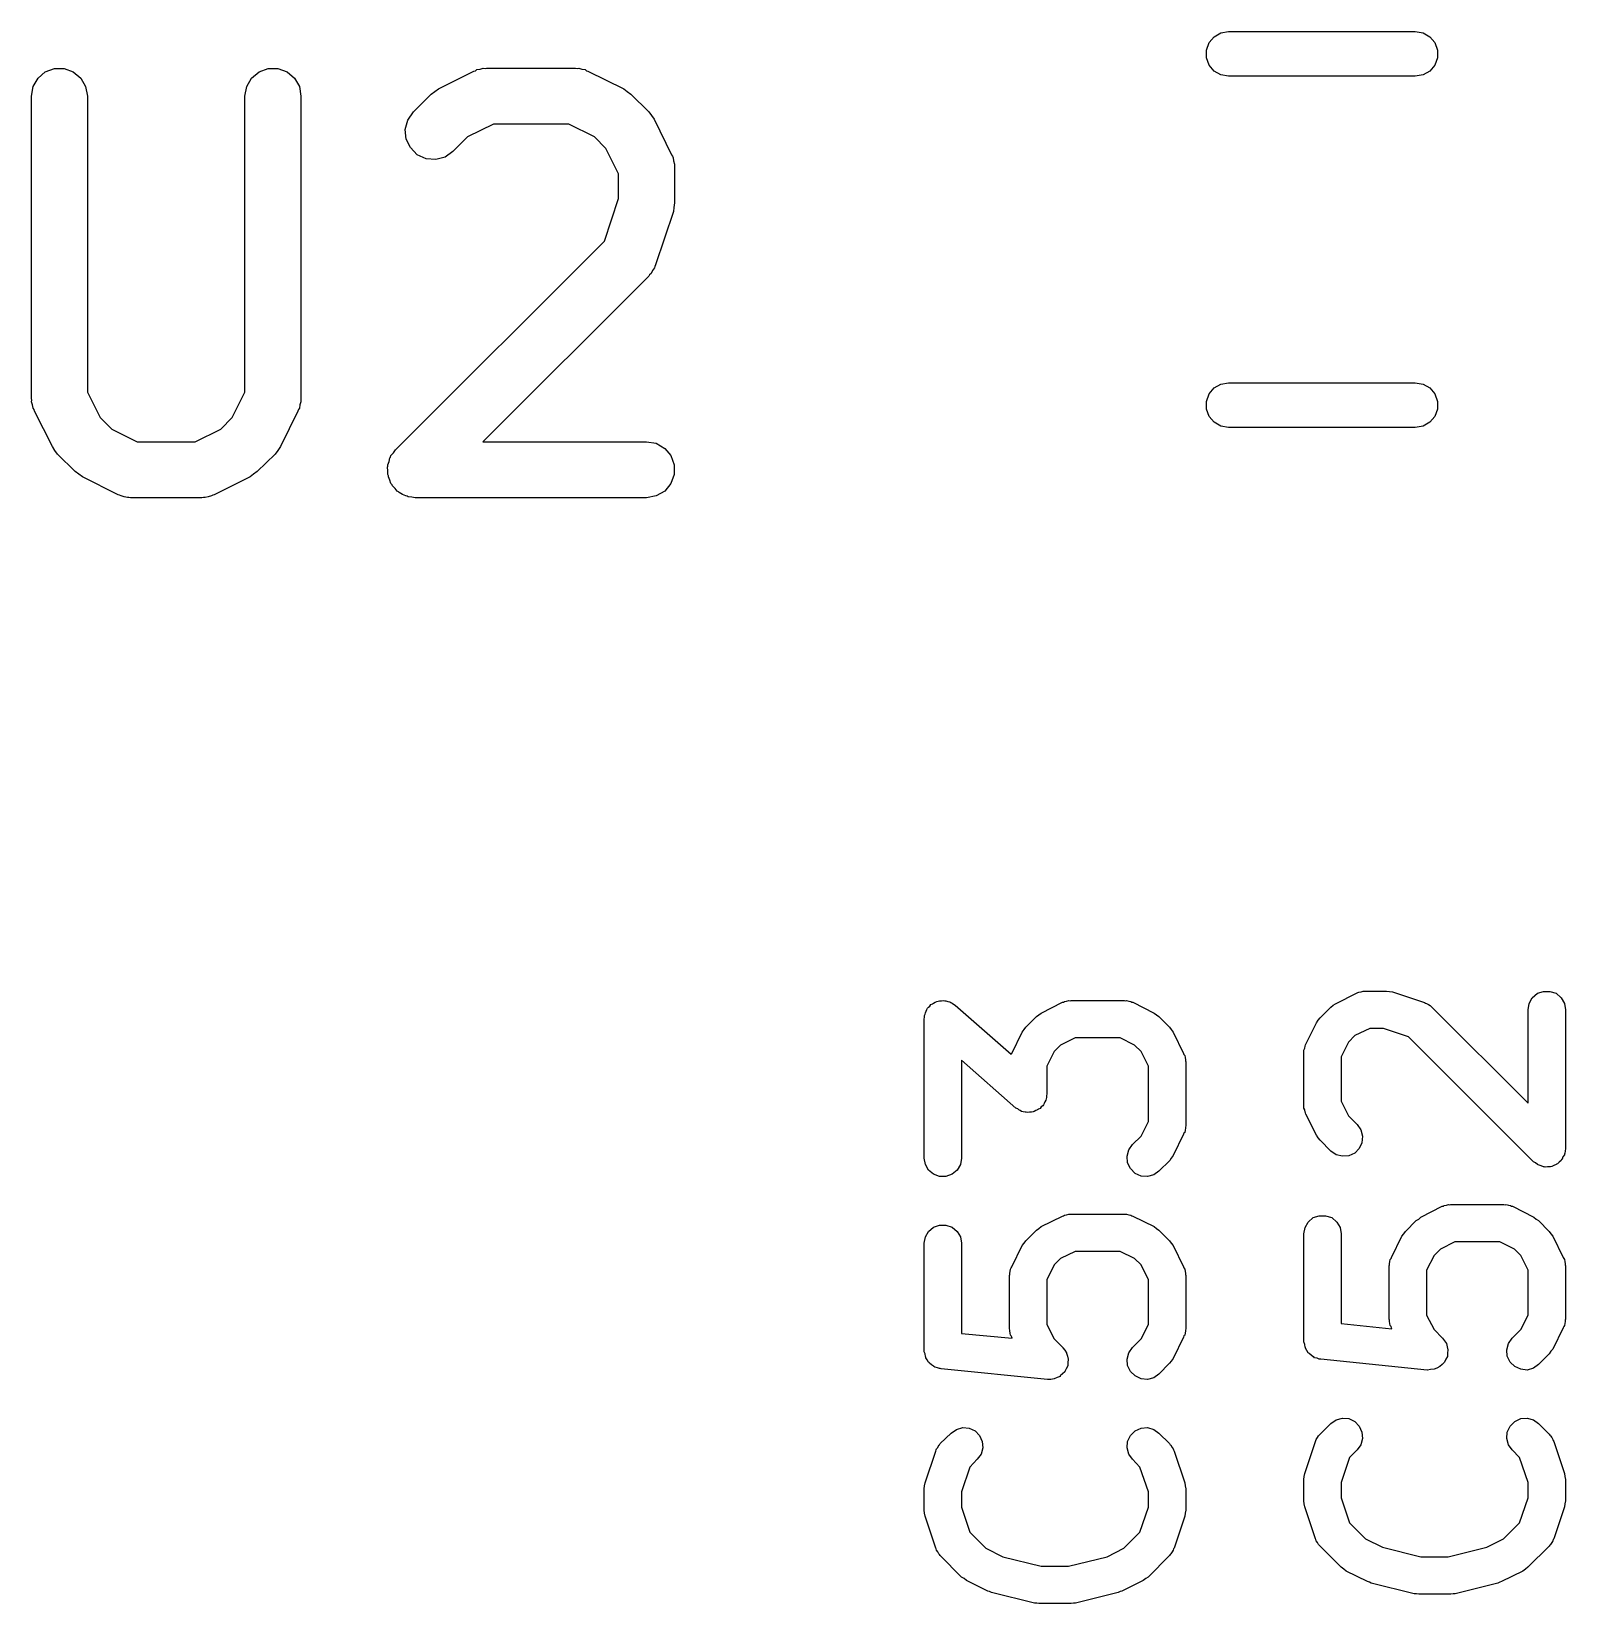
# Model space of a CAD drawing. Extents: x 83.4 to 168.1, y -157.3 to -85.4.
# Drawn here: x 121.384 to 125.489, y -115.226 to -111.019 of the extents above; entities that cross this region are included whole.
import ezdxf

# ---------------------------------------------------------------- set-up
doc = ezdxf.new("R2010")
doc.units = 0
doc.header["$MEASUREMENT"] = 0
doc.layers.add('BLACK', color=7, linetype='CONTINUOUS')

msp = doc.modelspace()

# ---------------------------------------------------------------- linework, layer by layer
at = {"layer": 'Black'}
for p, q in [((124.567, -111.023), (124.587, -111.019)), ((124.587, -111.019), (125.087, -111.019)), ((125.087, -111.019), (125.108, -111.023)), ((124.528, -111.069), (124.535, -111.049)), ((124.535, -111.049), (124.549, -111.033)), ((124.549, -111.033), (124.567, -111.023)), ((125.108, -111.023), (125.126, -111.033)), ((125.126, -111.033), (125.139, -111.049)), ((125.139, -111.049), (125.146, -111.069)), ((124.528, -111.09), (124.528, -111.069)), ((124.535, -111.109), (124.528, -111.09)), ((125.146, -111.09), (125.139, -111.109)), ((125.146, -111.069), (125.146, -111.09)), ((121.389, -111.166), (121.402, -111.144)), ((121.402, -111.144), (121.421, -111.127)), ((121.421, -111.127), (121.446, -111.118)), ((121.446, -111.118), (121.472, -111.118)), ((121.472, -111.118), (121.496, -111.127)), ((121.496, -111.127), (121.516, -111.144)), ((121.516, -111.144), (121.529, -111.166)), ((121.96, -111.166), (121.973, -111.144)), ((121.973, -111.144), (121.993, -111.127)), ((121.993, -111.127), (122.017, -111.118)), ((122.017, -111.118), (122.043, -111.118)), ((122.043, -111.118), (122.068, -111.127)), ((122.068, -111.127), (122.088, -111.144)), ((122.088, -111.144), (122.101, -111.166)), ((122.473, -111.173), (122.568, -111.125)), ((122.568, -111.125), (122.572, -111.124)), ((122.572, -111.124), (122.576, -111.121)), ((122.576, -111.121), (122.585, -111.12)), ((122.585, -111.12), (122.593, -111.117)), ((122.593, -111.117), (122.598, -111.118)), ((122.598, -111.118), (122.602, -111.117)), ((122.602, -111.117), (122.84, -111.117)), ((122.84, -111.117), (122.844, -111.118)), ((122.844, -111.118), (122.849, -111.117)), ((122.849, -111.117), (122.857, -111.12)), ((122.857, -111.12), (122.866, -111.121)), ((122.866, -111.121), (122.869, -111.124)), ((122.869, -111.124), (122.873, -111.125)), ((122.873, -111.125), (122.969, -111.173)), ((124.549, -111.125), (124.535, -111.109)), ((124.567, -111.135), (124.549, -111.125)), ((124.587, -111.139), (124.567, -111.135)), ((125.087, -111.139), (124.587, -111.139)), ((125.108, -111.135), (125.087, -111.139)), ((125.126, -111.125), (125.108, -111.135)), ((125.139, -111.109), (125.126, -111.125)), ((121.384, -111.192), (121.389, -111.166)), ((121.529, -111.166), (121.534, -111.192)), ((121.955, -111.192), (121.96, -111.166)), ((122.101, -111.166), (122.105, -111.192)), ((122.406, -111.234), (122.454, -111.187)), ((122.454, -111.187), (122.463, -111.18)), ((122.463, -111.18), (122.473, -111.173)), ((122.969, -111.173), (122.978, -111.18)), ((122.978, -111.18), (122.988, -111.187)), ((122.988, -111.187), (123.036, -111.234)), ((121.384, -112.001), (121.384, -111.192)), ((121.534, -111.192), (121.534, -111.984)), ((121.955, -111.984), (121.955, -111.192)), ((122.105, -111.192), (122.105, -112.001)), ((122.384, -111.281), (122.391, -111.256)), ((122.391, -111.256), (122.406, -111.234)), ((122.62, -111.267), (122.551, -111.301)), ((122.822, -111.267), (122.62, -111.267)), ((122.891, -111.301), (122.822, -111.267)), ((123.036, -111.234), (123.043, -111.244)), ((123.043, -111.244), (123.05, -111.254)), ((123.05, -111.254), (123.097, -111.349)), ((122.387, -111.307), (122.384, -111.281)), ((122.398, -111.33), (122.387, -111.307)), ((122.551, -111.301), (122.512, -111.34)), ((122.921, -111.332), (122.891, -111.301)), ((122.416, -111.349), (122.398, -111.33)), ((122.44, -111.36), (122.416, -111.349)), ((122.491, -111.355), (122.466, -111.362)), ((122.512, -111.34), (122.491, -111.355)), ((122.955, -111.4), (122.921, -111.332)), ((123.097, -111.349), (123.099, -111.353)), ((123.099, -111.353), (123.101, -111.357)), ((123.101, -111.357), (123.102, -111.365)), ((122.466, -111.362), (122.44, -111.36)), ((122.955, -111.466), (122.955, -111.4)), ((123.102, -111.365), (123.105, -111.374)), ((123.105, -111.374), (123.105, -111.378)), ((123.105, -111.378), (123.105, -111.382)), ((123.105, -111.382), (123.105, -111.478)), ((122.917, -111.58), (122.955, -111.466)), ((123.105, -111.478), (123.103, -111.49)), ((123.102, -111.501), (123.054, -111.644)), ((123.103, -111.49), (123.102, -111.501)), ((122.358, -112.139), (122.917, -111.58)), ((123.051, -111.652), (123.046, -111.659)), ((123.052, -111.648), (123.051, -111.652)), ((123.054, -111.644), (123.052, -111.648)), ((123.036, -111.674), (122.592, -112.117)), ((123.038, -111.67), (123.036, -111.674)), ((123.042, -111.667), (123.038, -111.67)), ((123.046, -111.659), (123.042, -111.667)), ((121.534, -111.984), (121.568, -112.052)), ((121.921, -112.052), (121.955, -111.984)), ((124.528, -112.009), (124.535, -111.989)), ((124.535, -111.989), (124.549, -111.973)), ((124.549, -111.973), (124.567, -111.963)), ((124.567, -111.963), (124.587, -111.959)), ((124.587, -111.959), (125.087, -111.959)), ((125.087, -111.959), (125.108, -111.963)), ((125.108, -111.963), (125.126, -111.973)), ((125.126, -111.973), (125.139, -111.989)), ((125.139, -111.989), (125.146, -112.009)), ((121.385, -112.006), (121.384, -112.001)), ((121.384, -112.01), (121.385, -112.006)), ((121.387, -112.018), (121.384, -112.01)), ((121.389, -112.027), (121.387, -112.018)), ((121.391, -112.031), (121.389, -112.027)), ((121.392, -112.035), (121.391, -112.031)), ((122.099, -112.031), (122.097, -112.035)), ((122.101, -112.027), (122.099, -112.031)), ((122.102, -112.018), (122.101, -112.027)), ((122.105, -112.01), (122.102, -112.018)), ((122.105, -112.001), (122.105, -112.006)), ((122.105, -112.006), (122.105, -112.01)), ((124.528, -112.03), (124.528, -112.009)), ((124.535, -112.049), (124.528, -112.03)), ((125.146, -112.03), (125.139, -112.049)), ((125.146, -112.009), (125.146, -112.03)), ((121.44, -112.13), (121.392, -112.035)), ((121.568, -112.052), (121.599, -112.083)), ((121.891, -112.083), (121.921, -112.052)), ((122.097, -112.035), (122.05, -112.13)), ((124.549, -112.065), (124.535, -112.049)), ((124.567, -112.075), (124.549, -112.065)), ((125.126, -112.065), (125.108, -112.075)), ((125.139, -112.049), (125.126, -112.065)), ((121.599, -112.083), (121.667, -112.117)), ((121.822, -112.117), (121.891, -112.083)), ((124.587, -112.079), (124.567, -112.075)), ((125.087, -112.079), (124.587, -112.079)), ((125.108, -112.075), (125.087, -112.079)), ((121.447, -112.14), (121.44, -112.13)), ((121.454, -112.15), (121.447, -112.14)), ((121.501, -112.197), (121.454, -112.15)), ((121.667, -112.117), (121.822, -112.117)), ((122.036, -112.15), (121.988, -112.197)), ((122.043, -112.14), (122.036, -112.15)), ((122.05, -112.13), (122.043, -112.14)), ((122.343, -112.16), (122.345, -112.158)), ((122.345, -112.158), (122.346, -112.154)), ((122.346, -112.154), (122.353, -112.147)), ((122.353, -112.147), (122.358, -112.139)), ((122.592, -112.117), (123.03, -112.117)), ((123.03, -112.117), (123.056, -112.121)), ((123.056, -112.121), (123.079, -112.135)), ((123.079, -112.135), (123.095, -112.154)), ((123.095, -112.154), (123.104, -112.179)), ((121.511, -112.204), (121.501, -112.197)), ((121.988, -112.197), (121.978, -112.204)), ((122.337, -112.185), (122.338, -112.182)), ((122.338, -112.195), (122.337, -112.185)), ((122.338, -112.179), (122.341, -112.17)), ((122.338, -112.182), (122.338, -112.179)), ((122.338, -112.205), (122.338, -112.195)), ((122.341, -112.17), (122.343, -112.16)), ((123.104, -112.179), (123.104, -112.205)), ((121.521, -112.211), (121.511, -112.204)), ((121.616, -112.259), (121.521, -112.211)), ((121.969, -112.211), (121.873, -112.259)), ((121.978, -112.204), (121.969, -112.211)), ((122.339, -112.208), (122.338, -112.205)), ((122.339, -112.211), (122.339, -112.208)), ((122.343, -112.22), (122.339, -112.211)), ((122.346, -112.229), (122.343, -112.22)), ((122.349, -112.232), (122.346, -112.229)), ((122.35, -112.235), (122.349, -112.232)), ((122.357, -112.242), (122.35, -112.235)), ((122.363, -112.249), (122.357, -112.242)), ((123.095, -112.229), (123.079, -112.249)), ((123.104, -112.205), (123.095, -112.229)), ((121.62, -112.26), (121.616, -112.259)), ((121.624, -112.262), (121.62, -112.26)), ((121.632, -112.264), (121.624, -112.262)), ((121.641, -112.266), (121.632, -112.264)), ((121.645, -112.266), (121.641, -112.266)), ((121.649, -112.267), (121.645, -112.266)), ((121.84, -112.267), (121.649, -112.267)), ((121.844, -112.266), (121.84, -112.267)), ((121.849, -112.266), (121.844, -112.266)), ((121.857, -112.264), (121.849, -112.266)), ((121.866, -112.262), (121.857, -112.264)), ((121.869, -112.26), (121.866, -112.262)), ((121.873, -112.259), (121.869, -112.26)), ((122.366, -112.251), (122.363, -112.249)), ((122.368, -112.253), (122.366, -112.251)), ((122.377, -112.258), (122.368, -112.253)), ((122.386, -112.262), (122.377, -112.258)), ((122.389, -112.263), (122.386, -112.262)), ((122.392, -112.264), (122.389, -112.263)), ((122.402, -112.265), (122.392, -112.264)), ((122.411, -112.267), (122.402, -112.265)), ((123.03, -112.267), (122.411, -112.267)), ((123.056, -112.262), (123.03, -112.267)), ((123.079, -112.249), (123.056, -112.262)), ((124.942, -113.589), (124.947, -113.587)), ((124.947, -113.587), (124.95, -113.587)), ((124.95, -113.587), (124.953, -113.587)), ((124.953, -113.587), (125.01, -113.587)), ((125.01, -113.587), (125.018, -113.588)), ((125.018, -113.588), (125.026, -113.589)), ((125.414, -113.593), (125.43, -113.588)), ((125.43, -113.588), (125.447, -113.588)), ((125.447, -113.588), (125.464, -113.593)), ((123.782, -113.633), (123.784, -113.63)), ((123.784, -113.63), (123.788, -113.627)), ((123.788, -113.627), (123.791, -113.623)), ((123.791, -113.623), (123.795, -113.621)), ((123.795, -113.621), (123.798, -113.619)), ((123.798, -113.619), (123.802, -113.617)), ((123.802, -113.617), (123.807, -113.615)), ((123.807, -113.615), (123.81, -113.614)), ((123.81, -113.614), (123.814, -113.613)), ((123.814, -113.613), (123.819, -113.613)), ((123.819, -113.613), (123.824, -113.612)), ((123.824, -113.612), (123.828, -113.613)), ((123.828, -113.613), (123.831, -113.613)), ((123.831, -113.613), (123.836, -113.615)), ((123.836, -113.615), (123.841, -113.616)), ((123.841, -113.616), (123.844, -113.618)), ((123.844, -113.618), (123.848, -113.619)), ((123.848, -113.619), (123.851, -113.622)), ((123.851, -113.622), (123.856, -113.625)), ((123.856, -113.625), (124.006, -113.756)), ((124.086, -113.646), (124.143, -113.617)), ((124.143, -113.617), (124.146, -113.617)), ((124.146, -113.617), (124.148, -113.615)), ((124.148, -113.615), (124.154, -113.614)), ((124.154, -113.614), (124.16, -113.612)), ((124.16, -113.612), (124.163, -113.613)), ((124.163, -113.613), (124.166, -113.612)), ((124.166, -113.612), (124.308, -113.612)), ((124.308, -113.612), (124.311, -113.613)), ((124.311, -113.613), (124.314, -113.612)), ((124.314, -113.612), (124.32, -113.614)), ((124.32, -113.614), (124.326, -113.615)), ((124.326, -113.615), (124.328, -113.617)), ((124.328, -113.617), (124.331, -113.617)), ((124.331, -113.617), (124.388, -113.646)), ((124.832, -113.659), (124.861, -113.63)), ((124.861, -113.63), (124.867, -113.625)), ((124.867, -113.625), (124.873, -113.621)), ((124.873, -113.621), (124.931, -113.592)), ((124.931, -113.592), (124.933, -113.591)), ((124.933, -113.591), (124.936, -113.59)), ((124.936, -113.59), (124.942, -113.589)), ((125.026, -113.589), (125.112, -113.618)), ((125.112, -113.618), (125.114, -113.619)), ((125.114, -113.619), (125.117, -113.62)), ((125.117, -113.62), (125.122, -113.623)), ((125.122, -113.623), (125.127, -113.626)), ((125.127, -113.626), (125.129, -113.628)), ((125.129, -113.628), (125.131, -113.63)), ((125.131, -113.63), (125.389, -113.887)), ((125.389, -113.637), (125.392, -113.62)), ((125.392, -113.62), (125.4, -113.605)), ((125.4, -113.605), (125.414, -113.593)), ((125.464, -113.593), (125.477, -113.605)), ((125.477, -113.605), (125.486, -113.62)), ((125.486, -113.62), (125.489, -113.637)), ((123.773, -113.662), (123.774, -113.657)), ((123.773, -114.034), (123.773, -113.662)), ((123.774, -113.652), (123.775, -113.649)), ((123.774, -113.657), (123.774, -113.652)), ((123.775, -113.649), (123.776, -113.645)), ((123.776, -113.645), (123.778, -113.641)), ((123.778, -113.641), (123.78, -113.636)), ((123.78, -113.636), (123.782, -113.633)), ((124.045, -113.684), (124.073, -113.655)), ((124.073, -113.655), (124.08, -113.651)), ((124.08, -113.651), (124.086, -113.646)), ((124.388, -113.646), (124.394, -113.651)), ((124.394, -113.651), (124.401, -113.655)), ((124.401, -113.655), (124.429, -113.684)), ((124.794, -113.729), (124.823, -113.672)), ((124.823, -113.672), (124.827, -113.665)), ((124.827, -113.665), (124.832, -113.659)), ((125.389, -113.887), (125.389, -113.637)), ((125.489, -113.637), (125.489, -114.008)), ((124.007, -113.754), (124.035, -113.697)), ((124.035, -113.697), (124.04, -113.69)), ((124.04, -113.69), (124.045, -113.684)), ((124.177, -113.712), (124.138, -113.732)), ((124.297, -113.712), (124.177, -113.712)), ((124.336, -113.732), (124.297, -113.712)), ((124.429, -113.684), (124.434, -113.69)), ((124.434, -113.69), (124.439, -113.697)), ((124.439, -113.697), (124.467, -113.754)), ((124.925, -113.706), (124.908, -113.724)), ((124.965, -113.687), (124.925, -113.706)), ((125.002, -113.687), (124.965, -113.687)), ((125.069, -113.709), (125.002, -113.687)), ((125.403, -114.044), (125.069, -113.709)), ((124.006, -113.756), (124.007, -113.754)), ((124.121, -113.749), (124.101, -113.788)), ((124.138, -113.732), (124.121, -113.749)), ((124.353, -113.749), (124.336, -113.732)), ((124.373, -113.788), (124.353, -113.749)), ((124.467, -113.754), (124.468, -113.757)), ((124.468, -113.757), (124.47, -113.759)), ((124.789, -113.745), (124.791, -113.74)), ((124.789, -113.748), (124.789, -113.745)), ((124.789, -113.751), (124.789, -113.748)), ((124.789, -113.894), (124.789, -113.751)), ((124.791, -113.74), (124.792, -113.734)), ((124.792, -113.734), (124.793, -113.731)), ((124.793, -113.731), (124.794, -113.729)), ((124.908, -113.724), (124.889, -113.763)), ((124.018, -113.9), (123.873, -113.772)), ((123.873, -113.772), (123.873, -114.034)), ((124.101, -113.788), (124.101, -113.862)), ((124.373, -113.936), (124.373, -113.788)), ((124.47, -113.759), (124.471, -113.765)), ((124.471, -113.765), (124.472, -113.771)), ((124.472, -113.771), (124.472, -113.774)), ((124.472, -113.774), (124.473, -113.776)), ((124.473, -113.776), (124.473, -113.948)), ((124.889, -113.763), (124.889, -113.882)), ((124.096, -113.883), (124.094, -113.888)), ((124.098, -113.879), (124.096, -113.883)), ((124.099, -113.875), (124.098, -113.879)), ((124.1, -113.872), (124.099, -113.875)), ((124.101, -113.862), (124.1, -113.867)), ((124.1, -113.867), (124.1, -113.872)), ((124.889, -113.882), (124.908, -113.921)), ((124.023, -113.902), (124.018, -113.9)), ((124.026, -113.905), (124.023, -113.902)), ((124.03, -113.907), (124.026, -113.905)), ((124.033, -113.909), (124.03, -113.907)), ((124.038, -113.91), (124.033, -113.909)), ((124.043, -113.911), (124.038, -113.91)), ((124.046, -113.911), (124.043, -113.911)), ((124.05, -113.912), (124.046, -113.911)), ((124.055, -113.911), (124.05, -113.912)), ((124.06, -113.911), (124.055, -113.911)), ((124.064, -113.91), (124.06, -113.911)), ((124.067, -113.909), (124.064, -113.91)), ((124.072, -113.907), (124.067, -113.909)), ((124.076, -113.905), (124.072, -113.907)), ((124.079, -113.903), (124.076, -113.905)), ((124.083, -113.901), (124.079, -113.903)), ((124.086, -113.897), (124.083, -113.901)), ((124.09, -113.894), (124.086, -113.897)), ((124.092, -113.891), (124.09, -113.894)), ((124.094, -113.888), (124.092, -113.891)), ((124.789, -113.897), (124.789, -113.894)), ((124.789, -113.9), (124.789, -113.897)), ((124.791, -113.905), (124.789, -113.9)), ((124.792, -113.911), (124.791, -113.905)), ((124.793, -113.913), (124.792, -113.911)), ((124.794, -113.916), (124.793, -113.913)), ((124.823, -113.973), (124.794, -113.916)), ((124.908, -113.921), (124.931, -113.944)), ((124.353, -113.975), (124.373, -113.936)), ((124.468, -113.967), (124.467, -113.97)), ((124.47, -113.965), (124.468, -113.967)), ((124.471, -113.959), (124.47, -113.965)), ((124.472, -113.954), (124.471, -113.959)), ((124.473, -113.948), (124.472, -113.951)), ((124.472, -113.951), (124.472, -113.954)), ((124.931, -113.944), (124.941, -113.958)), ((124.941, -113.958), (124.946, -113.975)), ((124.32, -114.012), (124.33, -113.998)), ((124.33, -113.998), (124.353, -113.975)), ((124.467, -113.97), (124.439, -114.027)), ((124.827, -113.98), (124.823, -113.973)), ((124.832, -113.986), (124.827, -113.98)), ((124.861, -114.015), (124.832, -113.986)), ((124.937, -114.008), (124.925, -114.021)), ((124.944, -113.993), (124.937, -114.008)), ((124.946, -113.975), (124.944, -113.993)), ((125.489, -114.008), (125.488, -114.015)), ((123.776, -114.051), (123.773, -114.034)), ((123.784, -114.066), (123.776, -114.051)), ((123.87, -114.051), (123.861, -114.066)), ((123.873, -114.034), (123.87, -114.051)), ((124.316, -114.029), (124.32, -114.012)), ((124.317, -114.047), (124.316, -114.029)), ((124.325, -114.062), (124.317, -114.047)), ((124.43, -114.04), (124.401, -114.069)), ((124.434, -114.034), (124.43, -114.04)), ((124.439, -114.027), (124.434, -114.034)), ((124.875, -114.025), (124.861, -114.015)), ((124.892, -114.029), (124.875, -114.025)), ((124.909, -114.028), (124.892, -114.029)), ((124.925, -114.021), (124.909, -114.028)), ((125.409, -114.047), (125.403, -114.044)), ((125.414, -114.051), (125.409, -114.047)), ((125.416, -114.052), (125.414, -114.051)), ((125.464, -114.051), (125.458, -114.054)), ((125.465, -114.05), (125.464, -114.051)), ((125.467, -114.049), (125.465, -114.05)), ((125.472, -114.045), (125.467, -114.049)), ((125.477, -114.04), (125.472, -114.045)), ((125.478, -114.038), (125.477, -114.04)), ((125.48, -114.037), (125.478, -114.038)), ((125.482, -114.031), (125.48, -114.037)), ((125.486, -114.025), (125.482, -114.031)), ((125.487, -114.021), (125.486, -114.023)), ((125.486, -114.023), (125.486, -114.025)), ((125.488, -114.015), (125.487, -114.021)), ((123.798, -114.077), (123.784, -114.066)), ((123.814, -114.083), (123.798, -114.077)), ((123.831, -114.083), (123.814, -114.083)), ((123.848, -114.077), (123.831, -114.083)), ((123.861, -114.066), (123.848, -114.077)), ((124.337, -114.075), (124.325, -114.062)), ((124.353, -114.082), (124.337, -114.075)), ((124.37, -114.083), (124.353, -114.082)), ((124.387, -114.079), (124.37, -114.083)), ((124.401, -114.069), (124.387, -114.079)), ((125.418, -114.053), (125.416, -114.052)), ((125.424, -114.055), (125.418, -114.053)), ((125.43, -114.057), (125.424, -114.055)), ((125.432, -114.057), (125.43, -114.057)), ((125.434, -114.058), (125.432, -114.057)), ((125.441, -114.057), (125.434, -114.058)), ((125.447, -114.057), (125.441, -114.057)), ((125.449, -114.057), (125.447, -114.057)), ((125.452, -114.056), (125.449, -114.057)), ((125.458, -114.054), (125.452, -114.056)), ((125.102, -114.192), (125.159, -114.163)), ((125.159, -114.163), (125.162, -114.163)), ((125.162, -114.163), (125.164, -114.161)), ((125.164, -114.161), (125.17, -114.16)), ((125.17, -114.16), (125.176, -114.158)), ((125.176, -114.158), (125.179, -114.159)), ((125.179, -114.159), (125.182, -114.158)), ((125.182, -114.158), (125.324, -114.158)), ((125.324, -114.158), (125.327, -114.159)), ((125.327, -114.159), (125.33, -114.158)), ((125.33, -114.158), (125.336, -114.16)), ((125.336, -114.16), (125.342, -114.161)), ((125.342, -114.161), (125.344, -114.163)), ((125.344, -114.163), (125.347, -114.163)), ((125.347, -114.163), (125.404, -114.192)), ((123.784, -114.23), (123.798, -114.219)), ((123.798, -114.219), (123.814, -114.213)), ((123.814, -114.213), (123.831, -114.213)), ((123.831, -114.213), (123.848, -114.219)), ((123.848, -114.219), (123.861, -114.23)), ((124.08, -114.222), (124.086, -114.217)), ((124.086, -114.217), (124.143, -114.189)), ((124.143, -114.189), (124.146, -114.188)), ((124.146, -114.188), (124.148, -114.187)), ((124.148, -114.187), (124.154, -114.186)), ((124.154, -114.186), (124.16, -114.184)), ((124.16, -114.184), (124.163, -114.184)), ((124.163, -114.184), (124.166, -114.184)), ((124.166, -114.184), (124.308, -114.184)), ((124.308, -114.184), (124.311, -114.184)), ((124.311, -114.184), (124.314, -114.184)), ((124.314, -114.184), (124.32, -114.186)), ((124.32, -114.186), (124.326, -114.187)), ((124.326, -114.187), (124.328, -114.188)), ((124.328, -114.188), (124.331, -114.189)), ((124.331, -114.189), (124.388, -114.217)), ((124.388, -114.217), (124.394, -114.222)), ((124.789, -114.237), (124.792, -114.22)), ((124.792, -114.22), (124.8, -114.205)), ((124.8, -114.205), (124.814, -114.193)), ((124.814, -114.193), (124.83, -114.188)), ((124.83, -114.188), (124.847, -114.188)), ((124.847, -114.188), (124.864, -114.193)), ((124.864, -114.193), (124.877, -114.205)), ((124.877, -114.205), (124.886, -114.22)), ((124.886, -114.22), (124.889, -114.237)), ((125.061, -114.23), (125.089, -114.201)), ((125.089, -114.201), (125.096, -114.197)), ((125.096, -114.197), (125.102, -114.192)), ((125.404, -114.192), (125.41, -114.197)), ((125.41, -114.197), (125.417, -114.201)), ((125.417, -114.201), (125.445, -114.23)), ((123.773, -114.262), (123.776, -114.245)), ((123.773, -114.548), (123.773, -114.262)), ((123.776, -114.245), (123.784, -114.23)), ((123.861, -114.23), (123.87, -114.245)), ((123.87, -114.245), (123.873, -114.262)), ((123.873, -114.262), (123.873, -114.503)), ((124.035, -114.268), (124.04, -114.262)), ((124.04, -114.262), (124.045, -114.255)), ((124.045, -114.255), (124.073, -114.227)), ((124.073, -114.227), (124.08, -114.222)), ((124.394, -114.222), (124.401, -114.227)), ((124.401, -114.227), (124.429, -114.255)), ((124.429, -114.255), (124.434, -114.262)), ((124.434, -114.262), (124.439, -114.268)), ((124.789, -114.522), (124.789, -114.237)), ((124.889, -114.237), (124.889, -114.477)), ((125.023, -114.3), (125.051, -114.243)), ((125.051, -114.243), (125.056, -114.237)), ((125.056, -114.237), (125.061, -114.23)), ((125.193, -114.258), (125.154, -114.278)), ((125.313, -114.258), (125.193, -114.258)), ((125.352, -114.278), (125.313, -114.258)), ((125.445, -114.23), (125.45, -114.237)), ((125.45, -114.237), (125.455, -114.243)), ((125.455, -114.243), (125.483, -114.3)), ((124.007, -114.325), (124.035, -114.268)), ((124.138, -114.303), (124.121, -114.32)), ((124.177, -114.284), (124.138, -114.303)), ((124.297, -114.284), (124.177, -114.284)), ((124.336, -114.303), (124.297, -114.284)), ((124.353, -114.32), (124.336, -114.303)), ((124.439, -114.268), (124.467, -114.325)), ((125.02, -114.305), (125.022, -114.303)), ((125.022, -114.303), (125.023, -114.3)), ((125.137, -114.295), (125.117, -114.334)), ((125.154, -114.278), (125.137, -114.295)), ((125.369, -114.295), (125.352, -114.278)), ((125.389, -114.334), (125.369, -114.295)), ((125.483, -114.3), (125.484, -114.303)), ((125.484, -114.303), (125.486, -114.305)), ((124.001, -114.348), (124.002, -114.345)), ((124.002, -114.342), (124.003, -114.337)), ((124.002, -114.345), (124.002, -114.342)), ((124.003, -114.337), (124.004, -114.331)), ((124.004, -114.331), (124.006, -114.328)), ((124.006, -114.328), (124.007, -114.325)), ((124.121, -114.32), (124.101, -114.36)), ((124.373, -114.36), (124.353, -114.32)), ((124.467, -114.325), (124.468, -114.328)), ((124.468, -114.328), (124.47, -114.331)), ((124.47, -114.331), (124.471, -114.337)), ((124.471, -114.337), (124.472, -114.342)), ((124.472, -114.342), (124.472, -114.345)), ((124.472, -114.345), (124.473, -114.348)), ((125.017, -114.322), (125.018, -114.32)), ((125.017, -114.465), (125.017, -114.322)), ((125.018, -114.317), (125.019, -114.311)), ((125.018, -114.32), (125.018, -114.317)), ((125.019, -114.311), (125.02, -114.305)), ((125.117, -114.334), (125.117, -114.454)), ((125.389, -114.454), (125.389, -114.334)), ((125.486, -114.305), (125.487, -114.311)), ((125.487, -114.311), (125.488, -114.317)), ((125.488, -114.317), (125.488, -114.32)), ((125.488, -114.32), (125.489, -114.322)), ((125.489, -114.322), (125.489, -114.465)), ((124.001, -114.491), (124.001, -114.348)), ((124.101, -114.36), (124.101, -114.479)), ((124.373, -114.479), (124.373, -114.36)), ((124.473, -114.348), (124.473, -114.491)), ((125.018, -114.468), (125.017, -114.465)), ((125.018, -114.471), (125.018, -114.468)), ((125.019, -114.477), (125.018, -114.471)), ((125.117, -114.454), (125.137, -114.493)), ((125.369, -114.493), (125.389, -114.454)), ((125.488, -114.471), (125.487, -114.477)), ((125.489, -114.465), (125.488, -114.468)), ((125.488, -114.468), (125.488, -114.471)), ((123.873, -114.503), (124.008, -114.516)), ((124.002, -114.494), (124.001, -114.491)), ((124.002, -114.496), (124.002, -114.494)), ((124.003, -114.502), (124.002, -114.496)), ((124.004, -114.508), (124.003, -114.502)), ((124.006, -114.51), (124.004, -114.508)), ((124.007, -114.513), (124.006, -114.51)), ((124.008, -114.516), (124.007, -114.513)), ((124.101, -114.479), (124.121, -114.518)), ((124.353, -114.518), (124.373, -114.479)), ((124.467, -114.513), (124.439, -114.57)), ((124.468, -114.51), (124.467, -114.513)), ((124.47, -114.508), (124.468, -114.51)), ((124.471, -114.502), (124.47, -114.508)), ((124.472, -114.496), (124.471, -114.502)), ((124.473, -114.491), (124.472, -114.494)), ((124.472, -114.494), (124.472, -114.496)), ((124.889, -114.477), (125.024, -114.491)), ((125.02, -114.482), (125.019, -114.477)), ((125.022, -114.485), (125.02, -114.482)), ((125.023, -114.488), (125.022, -114.485)), ((125.024, -114.491), (125.023, -114.488)), ((125.137, -114.493), (125.16, -114.516)), ((125.346, -114.516), (125.369, -114.493)), ((125.483, -114.488), (125.455, -114.545)), ((125.484, -114.485), (125.483, -114.488)), ((125.486, -114.482), (125.484, -114.485)), ((125.487, -114.477), (125.486, -114.482)), ((123.773, -114.55), (123.773, -114.548)), ((123.773, -114.552), (123.773, -114.55)), ((123.775, -114.558), (123.773, -114.552)), ((124.121, -114.518), (124.144, -114.541)), ((124.144, -114.541), (124.144, -114.541)), ((124.144, -114.541), (124.144, -114.542)), ((124.144, -114.542), (124.149, -114.548)), ((124.149, -114.548), (124.154, -114.555)), ((124.154, -114.555), (124.154, -114.556)), ((124.154, -114.556), (124.154, -114.556)), ((124.154, -114.556), (124.156, -114.564)), ((124.316, -114.572), (124.32, -114.555)), ((124.32, -114.555), (124.33, -114.541)), ((124.33, -114.541), (124.353, -114.518)), ((124.789, -114.524), (124.789, -114.522)), ((124.789, -114.526), (124.789, -114.524)), ((124.791, -114.533), (124.789, -114.526)), ((124.792, -114.54), (124.791, -114.533)), ((124.793, -114.541), (124.792, -114.54)), ((124.793, -114.543), (124.793, -114.541)), ((124.797, -114.549), (124.793, -114.543)), ((124.8, -114.555), (124.797, -114.549)), ((124.802, -114.556), (124.8, -114.555)), ((124.803, -114.557), (124.802, -114.556)), ((125.16, -114.516), (125.16, -114.516)), ((125.16, -114.516), (125.16, -114.516)), ((125.16, -114.516), (125.165, -114.523)), ((125.165, -114.523), (125.17, -114.53)), ((125.17, -114.53), (125.17, -114.53)), ((125.17, -114.53), (125.17, -114.53)), ((125.17, -114.53), (125.172, -114.539)), ((125.172, -114.539), (125.174, -114.547)), ((125.174, -114.547), (125.173, -114.556)), ((125.173, -114.556), (125.173, -114.564)), ((125.174, -114.547), (125.174, -114.547)), ((125.174, -114.547), (125.174, -114.547)), ((125.332, -114.547), (125.336, -114.53)), ((125.333, -114.564), (125.332, -114.547)), ((125.336, -114.53), (125.346, -114.516)), ((125.45, -114.551), (125.445, -114.558)), ((125.455, -114.545), (125.45, -114.551)), ((123.776, -114.565), (123.775, -114.558)), ((123.777, -114.567), (123.776, -114.565)), ((123.777, -114.568), (123.777, -114.567)), ((123.781, -114.574), (123.777, -114.568)), ((123.784, -114.58), (123.781, -114.574)), ((123.786, -114.581), (123.784, -114.58)), ((123.787, -114.583), (123.786, -114.581)), ((123.792, -114.587), (123.787, -114.583)), ((123.798, -114.591), (123.792, -114.587)), ((123.799, -114.592), (123.798, -114.591)), ((123.801, -114.593), (123.799, -114.592)), ((123.808, -114.595), (123.801, -114.593)), ((123.814, -114.597), (123.808, -114.595)), ((123.816, -114.597), (123.814, -114.597)), ((123.818, -114.598), (123.816, -114.597)), ((124.103, -114.626), (123.818, -114.598)), ((124.153, -114.598), (124.149, -114.605)), ((124.157, -114.59), (124.153, -114.598)), ((124.156, -114.564), (124.158, -114.572)), ((124.158, -114.573), (124.157, -114.581)), ((124.157, -114.581), (124.157, -114.589)), ((124.157, -114.589), (124.157, -114.59)), ((124.157, -114.59), (124.157, -114.59)), ((124.158, -114.572), (124.158, -114.572)), ((124.158, -114.572), (124.158, -114.573)), ((124.317, -114.589), (124.316, -114.572)), ((124.325, -114.605), (124.317, -114.589)), ((124.429, -114.583), (124.401, -114.612)), ((124.434, -114.577), (124.429, -114.583)), ((124.439, -114.57), (124.434, -114.577)), ((124.808, -114.561), (124.803, -114.557)), ((124.814, -114.566), (124.808, -114.561)), ((124.815, -114.566), (124.814, -114.566)), ((124.817, -114.568), (124.815, -114.566)), ((124.824, -114.569), (124.817, -114.568)), ((124.83, -114.572), (124.824, -114.569)), ((124.832, -114.572), (124.83, -114.572)), ((124.834, -114.572), (124.832, -114.572)), ((125.119, -114.601), (124.834, -114.572)), ((125.145, -114.596), (125.137, -114.599)), ((125.153, -114.592), (125.145, -114.596)), ((125.159, -114.586), (125.153, -114.592)), ((125.153, -114.592), (125.153, -114.592)), ((125.153, -114.592), (125.153, -114.592)), ((125.165, -114.58), (125.159, -114.586)), ((125.169, -114.572), (125.165, -114.58)), ((125.165, -114.58), (125.165, -114.58)), ((125.165, -114.58), (125.165, -114.58)), ((125.173, -114.565), (125.169, -114.572)), ((125.173, -114.564), (125.173, -114.564)), ((125.173, -114.564), (125.173, -114.565)), ((125.341, -114.58), (125.333, -114.564)), ((125.353, -114.592), (125.341, -114.58)), ((125.369, -114.599), (125.353, -114.592)), ((125.403, -114.596), (125.386, -114.601)), ((125.417, -114.586), (125.403, -114.596)), ((125.445, -114.558), (125.417, -114.586)), ((124.104, -114.626), (124.103, -114.626)), ((124.112, -114.626), (124.104, -114.626)), ((124.104, -114.626), (124.104, -114.626)), ((124.121, -114.625), (124.112, -114.626)), ((124.129, -114.621), (124.121, -114.625)), ((124.121, -114.625), (124.121, -114.625)), ((124.121, -114.625), (124.121, -114.625)), ((124.137, -114.618), (124.129, -114.621)), ((124.143, -114.611), (124.137, -114.617)), ((124.137, -114.617), (124.137, -114.618)), ((124.137, -114.618), (124.137, -114.618)), ((124.149, -114.606), (124.143, -114.611)), ((124.149, -114.605), (124.149, -114.605)), ((124.149, -114.605), (124.149, -114.606)), ((124.337, -114.617), (124.325, -114.605)), ((124.353, -114.625), (124.337, -114.617)), ((124.37, -114.626), (124.353, -114.625)), ((124.387, -114.622), (124.37, -114.626)), ((124.401, -114.612), (124.387, -114.622)), ((125.12, -114.601), (125.119, -114.601)), ((125.128, -114.6), (125.12, -114.601)), ((125.12, -114.601), (125.12, -114.601)), ((125.137, -114.599), (125.128, -114.6)), ((125.137, -114.599), (125.137, -114.599)), ((125.137, -114.599), (125.137, -114.599)), ((125.386, -114.601), (125.369, -114.599)), ((123.845, -114.77), (123.859, -114.76)), ((123.859, -114.76), (123.876, -114.755)), ((123.876, -114.755), (123.893, -114.757)), ((123.893, -114.757), (123.909, -114.764)), ((123.909, -114.764), (123.921, -114.776)), ((124.325, -114.776), (124.337, -114.764)), ((124.337, -114.764), (124.353, -114.757)), ((124.353, -114.757), (124.37, -114.755)), ((124.37, -114.755), (124.387, -114.76)), ((124.387, -114.76), (124.401, -114.77)), ((124.832, -114.773), (124.861, -114.744)), ((124.861, -114.744), (124.875, -114.734)), ((124.875, -114.734), (124.892, -114.73)), ((124.892, -114.73), (124.909, -114.731)), ((124.909, -114.731), (124.925, -114.739)), ((124.925, -114.739), (124.937, -114.751)), ((124.937, -114.751), (124.944, -114.767)), ((125.333, -114.767), (125.341, -114.751)), ((125.341, -114.751), (125.353, -114.739)), ((125.353, -114.739), (125.369, -114.731)), ((125.369, -114.731), (125.386, -114.73)), ((125.386, -114.73), (125.403, -114.734)), ((125.403, -114.734), (125.417, -114.744)), ((125.417, -114.744), (125.445, -114.773)), ((123.806, -114.812), (123.809, -114.808)), ((123.809, -114.808), (123.812, -114.802)), ((123.812, -114.802), (123.814, -114.801)), ((123.814, -114.801), (123.816, -114.798)), ((123.816, -114.798), (123.845, -114.77)), ((123.921, -114.776), (123.928, -114.792)), ((123.93, -114.809), (123.925, -114.826)), ((123.928, -114.792), (123.93, -114.809)), ((124.316, -114.809), (124.317, -114.792)), ((124.32, -114.826), (124.316, -114.809)), ((124.317, -114.792), (124.325, -114.776)), ((124.401, -114.77), (124.429, -114.798)), ((124.429, -114.798), (124.431, -114.801)), ((124.431, -114.801), (124.433, -114.802)), ((124.433, -114.802), (124.436, -114.808)), ((124.436, -114.808), (124.439, -114.812)), ((124.791, -114.878), (124.82, -114.792)), ((124.82, -114.792), (124.821, -114.79)), ((124.821, -114.79), (124.822, -114.787)), ((124.822, -114.787), (124.825, -114.782)), ((124.825, -114.782), (124.828, -114.777)), ((124.828, -114.777), (124.83, -114.775)), ((124.83, -114.775), (124.832, -114.773)), ((124.941, -114.801), (124.931, -114.815)), ((124.946, -114.784), (124.941, -114.801)), ((124.944, -114.767), (124.946, -114.784)), ((125.332, -114.784), (125.333, -114.767)), ((125.336, -114.801), (125.332, -114.784)), ((125.346, -114.815), (125.336, -114.801)), ((125.445, -114.773), (125.447, -114.775)), ((125.447, -114.775), (125.449, -114.777)), ((125.449, -114.777), (125.452, -114.782)), ((125.452, -114.782), (125.455, -114.787)), ((125.455, -114.787), (125.456, -114.79)), ((125.456, -114.79), (125.458, -114.792)), ((125.458, -114.792), (125.486, -114.878)), ((123.775, -114.903), (123.804, -114.818)), ((123.804, -114.818), (123.805, -114.815)), ((123.805, -114.815), (123.806, -114.812)), ((123.915, -114.84), (123.895, -114.861)), ((123.925, -114.826), (123.915, -114.84)), ((124.33, -114.84), (124.32, -114.826)), ((124.35, -114.861), (124.33, -114.84)), ((124.439, -114.812), (124.44, -114.815)), ((124.44, -114.815), (124.442, -114.818)), ((124.442, -114.818), (124.47, -114.903)), ((124.911, -114.835), (124.889, -114.902)), ((124.931, -114.815), (124.911, -114.835)), ((125.366, -114.835), (125.346, -114.815)), ((125.389, -114.902), (125.366, -114.835)), ((123.895, -114.861), (123.873, -114.927)), ((124.373, -114.927), (124.35, -114.861)), ((124.789, -114.894), (124.79, -114.886)), ((124.79, -114.886), (124.791, -114.878)), ((125.486, -114.878), (125.487, -114.886)), ((125.487, -114.886), (125.489, -114.894)), ((123.773, -114.919), (123.774, -114.911)), ((123.773, -114.976), (123.773, -114.919)), ((123.774, -114.911), (123.775, -114.903)), ((123.873, -114.927), (123.873, -114.968)), ((124.373, -114.968), (124.373, -114.927)), ((124.47, -114.903), (124.471, -114.911)), ((124.471, -114.911), (124.473, -114.919)), ((124.473, -114.919), (124.473, -114.976)), ((124.789, -114.951), (124.789, -114.894)), ((124.889, -114.902), (124.889, -114.943)), ((125.389, -114.943), (125.389, -114.902)), ((125.489, -114.894), (125.489, -114.951)), ((123.774, -114.984), (123.773, -114.976)), ((123.873, -114.968), (123.895, -115.035)), ((124.35, -115.035), (124.373, -114.968)), ((124.473, -114.976), (124.471, -114.984)), ((124.79, -114.959), (124.789, -114.951)), ((124.791, -114.967), (124.79, -114.959)), ((124.82, -115.053), (124.791, -114.967)), ((124.889, -114.943), (124.911, -115.01)), ((125.366, -115.01), (125.389, -114.943)), ((125.486, -114.967), (125.458, -115.053)), ((125.487, -114.959), (125.486, -114.967)), ((125.489, -114.951), (125.487, -114.959)), ((123.775, -114.992), (123.774, -114.984)), ((123.804, -115.078), (123.775, -114.992)), ((124.47, -114.992), (124.442, -115.078)), ((124.471, -114.984), (124.47, -114.992)), ((124.911, -115.01), (124.954, -115.053)), ((125.323, -115.053), (125.366, -115.01)), ((123.895, -115.035), (123.938, -115.078)), ((124.307, -115.078), (124.35, -115.035)), ((124.821, -115.055), (124.82, -115.053)), ((124.822, -115.058), (124.821, -115.055)), ((124.825, -115.063), (124.822, -115.058)), ((124.954, -115.053), (124.999, -115.075)), ((125.278, -115.075), (125.323, -115.053)), ((125.455, -115.058), (125.452, -115.063)), ((125.456, -115.055), (125.455, -115.058)), ((125.458, -115.053), (125.456, -115.055)), ((123.805, -115.08), (123.804, -115.078)), ((123.806, -115.083), (123.805, -115.08)), ((123.809, -115.088), (123.806, -115.083)), ((123.812, -115.093), (123.809, -115.088)), ((123.814, -115.095), (123.812, -115.093)), ((123.816, -115.097), (123.814, -115.095)), ((123.873, -115.155), (123.816, -115.097)), ((123.938, -115.078), (123.983, -115.101)), ((123.983, -115.101), (124.086, -115.126)), ((124.159, -115.126), (124.262, -115.101)), ((124.262, -115.101), (124.307, -115.078)), ((124.429, -115.097), (124.372, -115.155)), ((124.431, -115.095), (124.429, -115.097)), ((124.433, -115.093), (124.431, -115.095)), ((124.436, -115.088), (124.433, -115.093)), ((124.439, -115.083), (124.436, -115.088)), ((124.44, -115.08), (124.439, -115.083)), ((124.442, -115.078), (124.44, -115.08)), ((124.828, -115.068), (124.825, -115.063)), ((124.83, -115.07), (124.828, -115.068)), ((124.832, -115.072), (124.83, -115.07)), ((124.889, -115.129), (124.832, -115.072)), ((124.999, -115.075), (125.102, -115.101)), ((125.102, -115.101), (125.175, -115.101)), ((125.175, -115.101), (125.278, -115.075)), ((125.445, -115.072), (125.388, -115.129)), ((125.447, -115.07), (125.445, -115.072)), ((125.449, -115.068), (125.447, -115.07)), ((125.452, -115.063), (125.449, -115.068)), ((124.086, -115.126), (124.159, -115.126)), ((124.896, -115.134), (124.889, -115.129)), ((124.902, -115.139), (124.896, -115.134)), ((124.959, -115.167), (124.902, -115.139)), ((125.375, -115.139), (125.318, -115.167)), ((125.382, -115.134), (125.375, -115.139)), ((125.388, -115.129), (125.382, -115.134)), ((123.88, -115.159), (123.873, -115.155)), ((123.886, -115.164), (123.88, -115.159)), ((123.943, -115.193), (123.886, -115.164)), ((124.359, -115.164), (124.302, -115.193)), ((124.366, -115.159), (124.359, -115.164)), ((124.372, -115.155), (124.366, -115.159)), ((124.964, -115.169), (124.959, -115.167)), ((124.969, -115.171), (124.964, -115.169)), ((125.084, -115.2), (124.969, -115.171)), ((125.308, -115.171), (125.194, -115.2)), ((125.313, -115.169), (125.308, -115.171)), ((125.318, -115.167), (125.313, -115.169)), ((123.948, -115.194), (123.943, -115.193)), ((123.953, -115.196), (123.948, -115.194)), ((124.068, -115.225), (123.953, -115.196)), ((124.074, -115.225), (124.068, -115.225)), ((124.08, -115.226), (124.074, -115.225)), ((124.166, -115.226), (124.08, -115.226)), ((124.172, -115.225), (124.166, -115.226)), ((124.178, -115.225), (124.172, -115.225)), ((124.292, -115.196), (124.178, -115.225)), ((124.297, -115.194), (124.292, -115.196)), ((124.302, -115.193), (124.297, -115.194)), ((125.09, -115.2), (125.084, -115.2)), ((125.096, -115.201), (125.09, -115.2)), ((125.182, -115.201), (125.096, -115.201)), ((125.188, -115.2), (125.182, -115.201)), ((125.194, -115.2), (125.188, -115.2))]:
    msp.add_line(p, q, dxfattribs=at)

doc.saveas('drawing.dxf')
